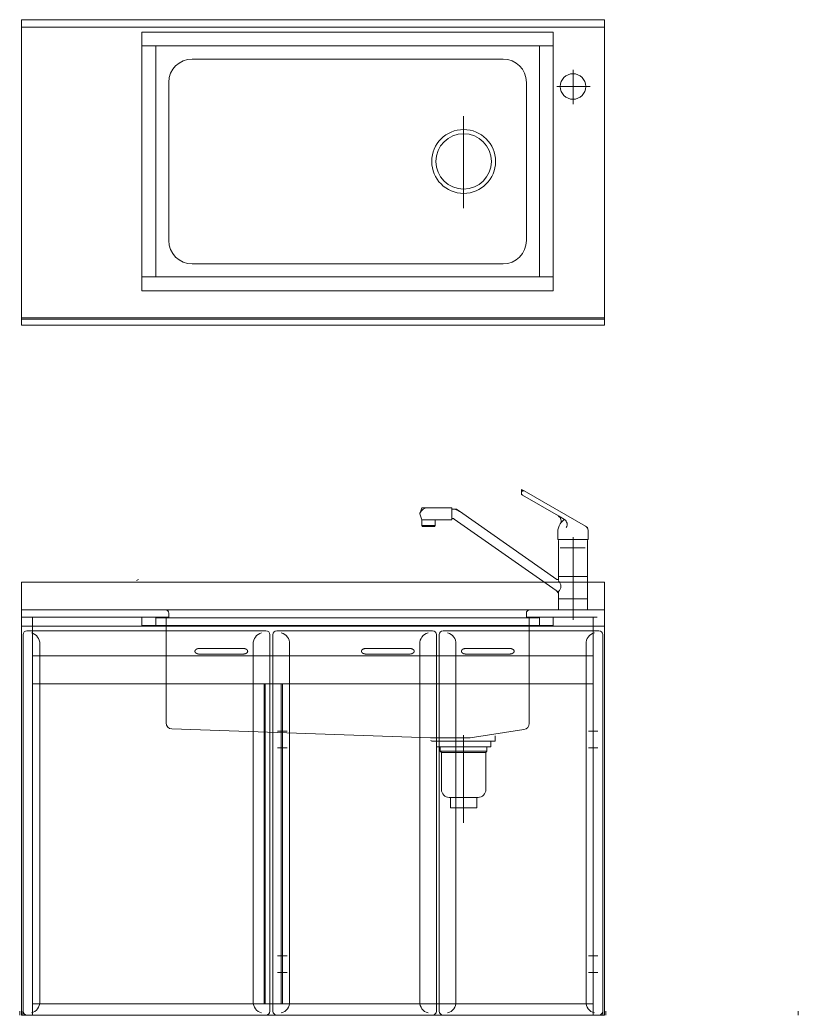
# Model space of a CAD drawing. Header units: metres. Extents: x 250.9 to 296.3, y -151.6 to -124.3.
# Drawn here: x 292.919 to 294.321, y -150.49 to -148.697 of the extents above; entities that cross this region are included whole.
import ezdxf

# ---------------------------------------------------------------- set-up
doc = ezdxf.new("R2010")
doc.units = ezdxf.units.M
doc.header["$MEASUREMENT"] = 0
doc.layers.add('A. muebles', color=152, linetype='Continuous', lineweight=15)

msp = doc.modelspace()

# ---------------------------------------------------------------- linework, layer by layer
at = {"layer": 'A. muebles'}
for p, q in [((293.9719, -148.6973), (292.9219, -148.6973)), ((292.9219, -148.6973), (292.9219, -148.7103)), ((292.9219, -148.7103), (292.9219, -149.2473)), ((292.9219, -148.7103), (293.9719, -148.7103)), ((293.9719, -148.6973), (293.9719, -149.2473)), ((293.1389, -148.7443), (293.1389, -148.7193)), ((293.1389, -148.7193), (293.8799, -148.7193)), ((293.8799, -148.7193), (293.8799, -148.7443)), ((293.1389, -149.1603), (293.1389, -148.7443)), ((293.1639, -148.7443), (293.1389, -148.7443)), ((293.1639, -148.7443), (293.1639, -149.1603)), ((293.8549, -148.7443), (293.1639, -148.7443)), ((293.8799, -148.7443), (293.8549, -148.7443)), ((293.8549, -148.7443), (293.8549, -149.1603)), ((293.8799, -149.1603), (293.8799, -148.7443)), ((293.7894, -148.7678), (293.2294, -148.7678)), ((293.9154, -148.8489), (293.9154, -148.7872)), ((293.1874, -148.8098), (293.1874, -149.0948)), ((293.8314, -149.0948), (293.8314, -148.8098)), ((293.9384, -148.8173), (293.8865, -148.8173)), ((293.9462, -148.8173), (293.9384, -148.8173)), ((293.7184, -148.8705), (293.7184, -149.0363)), ((293.2294, -149.1368), (293.7894, -149.1368)), ((293.1389, -149.1603), (293.1389, -149.1853)), ((293.1639, -149.1603), (293.1389, -149.1603)), ((293.8549, -149.1603), (293.1639, -149.1603)), ((293.8799, -149.1603), (293.8549, -149.1603)), ((293.8799, -149.1853), (293.8799, -149.1603)), ((293.1389, -149.1853), (293.8799, -149.1853)), ((292.9219, -149.2343), (293.972, -149.2343)), ((293.9711, -149.2363), (292.9219, -149.2363)), ((293.9719, -149.2473), (292.9219, -149.2473)), ((293.8229, -149.5485), (293.8229, -149.5433)), ((293.8229, -149.5433), (293.8274, -149.5459)), ((293.8229, -149.5508), (293.8229, -149.5485)), ((293.8229, -149.5525), (293.8229, -149.5508)), ((293.8244, -149.5534), (293.8229, -149.5525)), ((293.8891, -149.5911), (293.8244, -149.5534)), ((293.8274, -149.5459), (293.9378, -149.6095)), ((293.6401, -149.5856), (293.6394, -149.5873)), ((293.6398, -149.5861), (293.6394, -149.5873)), ((293.6394, -149.5873), (293.6401, -149.589)), ((293.6434, -149.5763), (293.6401, -149.5856)), ((293.6401, -149.589), (293.6434, -149.5983)), ((293.6539, -149.5763), (293.6434, -149.5763)), ((293.6974, -149.5763), (293.6539, -149.5763)), ((293.6974, -149.5983), (293.6974, -149.5763)), ((293.6986, -149.5788), (293.6974, -149.5788)), ((293.7056, -149.5788), (293.6986, -149.5788)), ((293.7112, -149.5827), (293.7056, -149.5788)), ((293.8863, -149.7053), (293.7112, -149.5827)), ((293.6434, -149.5983), (293.6974, -149.5983)), ((293.6434, -149.5983), (293.6434, -149.6083)), ((293.6674, -149.6083), (293.6674, -149.5983)), ((293.6974, -149.5958), (293.6986, -149.5958)), ((293.6986, -149.5958), (293.7002, -149.5958)), ((293.7002, -149.5958), (293.7015, -149.5967)), ((293.7015, -149.5967), (293.8852, -149.7253)), ((293.9, -149.5975), (293.8891, -149.5911)), ((293.6434, -149.6083), (293.6674, -149.6083)), ((293.6434, -149.6083), (293.6444, -149.6103)), ((293.6444, -149.6103), (293.6664, -149.6103)), ((293.6664, -149.6103), (293.6674, -149.6083)), ((293.8879, -149.6333), (293.8879, -149.6203)), ((293.9378, -149.6095), (293.9415, -149.6116)), ((293.9429, -149.6203), (293.9429, -149.6333)), ((293.8879, -149.6333), (293.8909, -149.6333)), ((293.8894, -149.6383), (293.8894, -149.7037)), ((293.9429, -149.6333), (293.8909, -149.6333)), ((293.9154, -149.6291), (293.9154, -149.7781)), ((293.9414, -149.7603), (293.9414, -149.6383)), ((293.892, -149.6483), (293.9374, -149.6483)), ((292.9219, -149.7103), (292.9219, -149.7733)), ((293.1551, -149.7103), (292.9219, -149.7103)), ((293.1326, -149.7053), (293.1294, -149.7075)), ((293.8638, -149.7103), (293.1551, -149.7103)), ((293.9414, -149.7103), (293.8638, -149.7103)), ((293.9414, -149.7003), (293.8894, -149.7003)), ((293.8894, -149.7037), (293.8894, -149.7075)), ((293.9414, -149.7103), (293.9719, -149.7103)), ((293.9719, -149.7103), (293.9719, -149.7733)), ((293.8852, -149.7253), (293.8894, -149.7283)), ((293.8894, -149.7335), (293.8894, -149.7283)), ((293.8894, -149.7603), (293.8894, -149.7335)), ((293.9414, -149.7403), (293.8894, -149.7403)), ((293.9719, -149.7603), (292.9219, -149.7603)), ((293.1874, -149.7733), (293.1874, -149.7663)), ((293.8314, -149.7733), (293.8314, -149.7663)), ((292.9219, -149.7898), (292.9219, -149.7733)), ((292.9219, -149.7898), (292.9219, -149.7733)), ((292.9219, -149.7898), (292.9219, -149.7733)), ((292.9219, -149.7733), (292.9219, -149.7898)), ((292.9219, -149.7898), (292.9219, -149.7733)), ((292.9419, -149.7733), (292.9219, -149.7733)), ((292.9219, -149.7898), (292.9219, -149.7733)), ((292.9219, -149.7733), (292.9219, -149.7898)), ((292.9219, -150.4903), (292.9219, -149.7747)), ((292.9219, -150.4903), (292.9219, -149.7747)), ((292.9219, -150.4903), (292.9219, -149.7747)), ((292.9219, -150.4903), (292.9219, -149.7747)), ((292.9419, -149.7733), (293.1654, -149.7733)), ((292.9419, -149.7908), (292.9419, -149.7733)), ((293.1389, -149.7733), (293.1389, -149.7883)), ((293.1639, -149.7883), (293.1639, -149.7733)), ((293.1654, -149.7733), (293.1874, -149.7733)), ((293.1654, -149.7743), (293.1654, -149.7733)), ((293.1654, -149.7743), (293.8374, -149.7743)), ((293.1824, -149.9637), (293.1824, -149.7753)), ((293.8326, -149.7731), (293.9589, -149.7731)), ((293.8364, -149.7753), (293.8364, -149.9648)), ((293.8534, -149.7743), (293.8374, -149.7743)), ((293.8534, -149.7733), (293.8534, -149.7743)), ((293.8549, -149.7733), (293.8549, -149.7883)), ((293.8769, -149.7733), (293.8782, -149.7733)), ((293.8769, -149.7733), (293.8782, -149.7733)), ((293.8799, -149.7883), (293.8799, -149.7733)), ((293.9519, -149.7976), (293.9519, -149.7731)), ((293.9719, -149.7898), (293.9719, -149.7733)), ((293.9719, -149.7898), (293.9719, -149.7733)), ((293.9719, -149.7898), (293.9719, -149.7733)), ((293.9719, -149.7733), (293.9719, -149.7898)), ((292.9219, -150.4903), (292.9219, -149.7898)), ((292.9219, -149.7898), (292.9219, -150.4903)), ((292.9219, -150.4903), (292.9219, -149.7898)), ((292.9219, -150.4903), (292.9219, -149.7898)), ((292.9219, -149.7898), (292.9219, -150.4903)), ((292.9219, -150.4903), (292.9219, -149.7898)), ((292.9219, -150.4903), (292.9219, -149.7898)), ((292.9219, -149.8207), (292.9219, -149.7898)), ((292.9219, -150.4903), (292.9219, -149.7898)), ((292.9219, -149.7898), (292.9219, -150.4903)), ((292.9219, -150.4903), (292.9219, -149.7898)), ((292.9219, -150.4903), (292.9219, -149.7898)), ((292.9219, -149.8207), (292.9219, -149.7898)), ((292.9349, -149.7898), (292.9219, -149.7898)), ((292.9219, -149.7898), (292.9219, -150.4903)), ((292.9219, -150.4903), (292.9219, -149.7898)), ((292.9219, -150.4903), (292.9219, -149.7898)), ((292.9219, -149.7898), (292.9219, -150.4903)), ((292.9219, -150.4903), (292.9219, -149.7898)), ((292.9219, -150.4903), (292.9219, -149.7898)), ((292.9219, -149.8207), (292.9219, -149.7898)), ((292.9219, -150.4903), (292.9219, -149.7898)), ((292.9219, -149.7898), (292.9219, -150.4903)), ((292.9219, -150.4903), (292.9219, -149.7898)), ((292.9219, -150.4903), (292.9219, -149.7898)), ((292.9219, -149.8207), (292.9219, -149.7898)), ((292.9219, -150.4903), (292.9219, -149.8003)), ((292.9219, -150.4903), (292.9219, -149.8003)), ((292.9219, -150.4903), (292.9219, -149.8003)), ((292.9219, -150.4903), (292.9219, -149.8003)), ((292.9219, -150.4903), (292.9219, -149.8003)), ((292.9249, -150.4833), (292.9249, -149.8048)), ((293.3624, -149.7978), (292.9319, -149.7978)), ((293.9519, -149.7898), (292.9349, -149.7898)), ((292.9419, -149.7978), (292.9419, -149.7908)), ((292.9419, -149.8943), (292.9419, -149.7978)), ((293.1389, -149.7883), (293.1639, -149.7883)), ((293.1639, -149.7883), (293.8549, -149.7883)), ((293.3694, -150.4833), (293.3694, -149.8048)), ((293.3749, -150.4833), (293.3749, -149.8048)), ((293.6624, -149.7978), (293.3819, -149.7978)), ((293.6694, -150.4833), (293.6694, -149.8048)), ((293.6744, -150.4833), (293.6744, -149.8048)), ((293.9619, -149.7978), (293.6814, -149.7978)), ((293.8549, -149.7883), (293.8799, -149.7883)), ((293.8964, -149.7898), (293.9464, -149.7898)), ((293.8964, -149.7898), (293.9464, -149.7898)), ((293.9519, -149.7898), (293.9719, -149.7898)), ((293.9519, -149.7898), (293.9519, -149.7978)), ((293.9519, -149.8941), (293.9519, -149.7976)), ((293.9689, -150.4833), (293.9689, -149.8048)), ((293.9719, -149.7898), (293.9719, -150.4903)), ((293.9719, -149.7898), (293.9719, -150.4903)), ((293.9719, -150.4903), (293.9719, -149.7898)), ((293.9719, -150.4903), (293.9719, -149.7898)), ((293.9719, -150.4903), (293.9719, -149.7898)), ((293.9719, -149.7898), (293.9719, -150.4903)), ((293.9719, -150.4903), (293.9719, -149.7898)), ((293.9719, -149.8207), (293.9719, -149.7898)), ((293.9719, -150.4903), (293.9719, -149.7898)), ((293.9719, -149.7898), (293.9719, -150.4903)), ((293.9719, -150.4903), (293.9719, -149.7898)), ((293.9719, -150.4903), (293.9719, -149.7898)), ((293.9719, -149.8207), (293.9719, -149.7898)), ((293.9719, -150.4903), (293.9719, -149.8003)), ((293.9719, -150.4903), (293.9719, -149.8003)), ((292.9549, -150.4663), (292.9549, -149.8218)), ((293.3394, -150.4663), (293.3394, -149.8218)), ((293.3394, -149.8218), (293.3394, -150.4663)), ((293.4049, -150.4663), (293.4049, -149.8218)), ((293.6394, -150.4663), (293.6394, -149.8218)), ((293.7044, -150.4663), (293.7044, -149.8218)), ((293.9389, -149.8218), (293.9389, -150.4663)), ((293.2424, -149.8298), (293.3214, -149.8298)), ((293.2424, -149.8398), (293.3214, -149.8398)), ((293.5424, -149.8298), (293.6214, -149.8298)), ((293.5424, -149.8398), (293.6214, -149.8398)), ((293.7224, -149.8298), (293.8014, -149.8298)), ((293.7224, -149.8398), (293.8014, -149.8398)), ((292.9419, -149.8433), (293.9519, -149.8433)), ((292.9419, -149.8933), (293.3569, -149.8933)), ((292.9419, -149.8943), (292.9419, -150.4703)), ((293.3569, -149.8933), (293.3899, -149.8933)), ((293.3589, -149.8933), (293.3589, -150.4703)), ((293.3609, -150.4703), (293.3609, -149.8933)), ((293.3899, -149.8933), (293.3919, -149.8933)), ((293.3899, -150.4703), (293.3899, -149.8933)), ((293.3919, -150.4703), (293.3919, -149.8933)), ((293.3919, -149.8933), (293.9519, -149.8933)), ((293.9519, -149.8941), (293.9519, -150.4701)), ((293.193, -149.9747), (293.6585, -149.9909)), ((293.3833, -149.9788), (293.4004, -149.9788)), ((293.8271, -149.9756), (293.7303, -149.9907)), ((293.9433, -149.9788), (293.9604, -149.9788)), ((293.3594, -149.9919), (293.3594, -149.995)), ((293.7294, -149.9908), (293.6596, -149.9908)), ((293.7184, -149.997), (293.6614, -149.997)), ((293.6694, -150.007), (293.6694, -149.997)), ((293.7184, -149.9861), (293.7184, -150.1441)), ((293.7184, -149.997), (293.7754, -149.997)), ((293.7674, -150.007), (293.7674, -149.997)), ((293.7754, -149.997), (293.7754, -149.987)), ((293.3833, -150.0088), (293.4004, -150.0088)), ((293.6749, -150.007), (293.6694, -150.007)), ((293.6749, -150.007), (293.7619, -150.007)), ((293.6764, -150.007), (293.6764, -150.015)), ((293.6764, -150.015), (293.7604, -150.015)), ((293.6764, -150.015), (293.6784, -150.017)), ((293.6784, -150.017), (293.7584, -150.017)), ((293.6784, -150.084), (293.6784, -150.017)), ((293.7584, -150.017), (293.7604, -150.015)), ((293.7584, -150.084), (293.7584, -150.017)), ((293.7604, -150.015), (293.7604, -150.007)), ((293.7619, -150.007), (293.7674, -150.007)), ((293.9433, -150.0088), (293.9604, -150.0088)), ((293.6947, -150.098), (293.6924, -150.098)), ((293.6947, -150.098), (293.7421, -150.098)), ((293.6947, -150.117), (293.6947, -150.098)), ((293.7421, -150.098), (293.7444, -150.098)), ((293.7421, -150.117), (293.7421, -150.098)), ((293.6947, -150.117), (293.7421, -150.117)), ((293.3833, -150.3838), (293.4004, -150.3838)), ((293.9433, -150.3838), (293.9604, -150.3838)), ((293.3833, -150.4138), (293.4004, -150.4138)), ((293.9433, -150.4138), (293.9604, -150.4138)), ((292.9192, -150.4903), (292.9192, -150.4833)), ((292.9192, -150.4903), (292.9192, -150.4833)), ((292.9192, -150.4903), (292.9192, -150.4833)), ((292.9192, -150.4903), (292.9192, -150.4833)), ((292.9247, -150.4833), (292.9247, -150.4903)), ((292.9247, -150.4833), (292.9247, -150.4903)), ((292.9419, -150.4703), (293.3569, -150.4703)), ((292.9419, -150.4703), (292.9419, -150.4903)), ((293.3569, -150.4703), (293.3899, -150.4703)), ((293.3899, -150.4703), (293.3919, -150.4703)), ((293.3919, -150.4703), (293.9519, -150.4703)), ((293.9519, -150.4903), (293.9519, -150.4703)), ((293.9692, -150.4903), (293.9692, -150.4833)), ((293.9747, -150.4833), (293.9747, -150.4903)), ((294.3208, -150.4903), (294.3208, -150.4833)), ((292.9219, -150.4903), (292.9319, -150.4903)), ((292.9419, -150.4903), (292.9319, -150.4903)), ((293.6744, -150.4903), (292.9419, -150.4903)), ((293.9519, -150.4903), (293.6694, -150.4903)), ((293.9519, -150.4903), (293.6814, -150.4903)), ((293.9719, -150.4903), (293.9519, -150.4903)), ((293.9519, -150.4903), (293.9619, -150.4903)), ((293.9519, -150.4903), (293.9719, -150.4903)), ((293.9689, -150.4903), (293.9719, -150.4903))]:
    msp.add_line(p, q, dxfattribs=at)
for centre, radius in [((293.9154, -148.8173), 0.023), ((293.7184, -148.9523), 0.0575), ((293.7184, -148.9523), 0.05)]:
    msp.add_circle(centre, radius, dxfattribs=at)
for centre, radius, start, end in [((293.2294, -148.8098), 0.042, 90, 180), ((293.7894, -148.8098), 0.042, 0, 90), ((293.2294, -149.0948), 0.042, 180, 270), ((293.7894, -149.0948), 0.042, 270, 0), ((293.8259, -149.5485), 0.003, 60.0374, 180), ((293.8259, -149.5508), 0.003, 180, 239.7033), ((293.6539, -149.5913), 0.015, 90, 160.0169), ((293.6448, -149.5873), 0.005, 160.0169, 199.9831), ((293.6986, -149.6008), 0.022, 55, 90), ((293.6986, -149.6008), 0.005, 55, 90), ((293.9154, -149.6203), 0.0275, 146.8854, 180), ((293.884, -149.5998), 0.01, 326.8854, 59.7033), ((293.9154, -149.6203), 0.0275, 124.1929, 146.8854), ((293.8949, -149.6062), 0.01, 326.8854, 59.7033), ((293.9328, -149.6181), 0.01, 6.9535, 60.0374), ((293.9154, -149.6203), 0.0275, 6.9535, 18.2708), ((293.9154, -149.6203), 0.0275, 0, 6.9535), ((293.9154, -149.6383), 0.026, 168.9125, 180), ((293.9154, -149.6383), 0.026, 0, 11.0865), ((293.8874, -149.7037), 0.002, 235, 0), ((293.8805, -149.7178), 0.013, 313.783, 46.217), ((293.8794, -149.7335), 0.01, 0, 55), ((293.1814, -149.7663), 0.006, 0, 90), ((293.8374, -149.7663), 0.006, 90, 180), ((293.1814, -149.7753), 0.001, 0, 90), ((293.8374, -149.7753), 0.001, 90, 180), ((292.9319, -149.8048), 0.007, 90, 180), ((292.935, -149.8212), 0.02, 358.1047, 75.6351), ((293.3594, -149.8212), 0.02, 104.3649, 181.8953), ((293.3624, -149.8048), 0.007, 0, 90), ((293.3819, -149.8048), 0.007, 90, 180), ((293.385, -149.8212), 0.02, 358.1047, 75.6351), ((293.6594, -149.8212), 0.02, 104.3649, 181.8953), ((293.6624, -149.8048), 0.007, 0, 90), ((293.6814, -149.8048), 0.007, 90, 180), ((293.6845, -149.8212), 0.02, 358.1047, 75.6351), ((293.9589, -149.8212), 0.02, 104.3649, 181.8953), ((293.9619, -149.8048), 0.007, 0, 90), ((293.238, -149.8349), 0.00355, 169.2276, 176.3337), ((293.2369, -149.8348), 0.00248, 176.3337, 180.4016), ((293.2375, -149.8348), 0.0031, 180.0043, 184.8762), ((293.2376, -149.8348), 0.00322, 184.8762, 191.144), ((293.2374, -149.8348), 0.00294, 162.2957, 169.2276), ((293.2377, -149.8348), 0.0033, 191.144, 198.9148), ((293.2373, -149.8347), 0.00285, 156.2904, 159.9859), ((293.2389, -149.8353), 0.00456, 159.9859, 162.2957), ((293.238, -149.8347), 0.0036, 198.9148, 201.8365), ((293.2394, -149.8356), 0.00507, 154.2156, 156.2904), ((293.238, -149.8347), 0.00355, 201.8365, 204.8009), ((293.2383, -149.8346), 0.00391, 204.8009, 207.4949), ((293.2375, -149.8347), 0.00303, 150.7394, 154.2156), ((293.2382, -149.8346), 0.00382, 207.4949, 210.249), ((293.2397, -149.8359), 0.00554, 148.7675, 150.7394), ((293.2385, -149.8344), 0.00421, 210.249, 212.9371), ((293.2378, -149.8347), 0.00328, 145.3183, 148.7675), ((293.2385, -149.8344), 0.00419, 212.9371, 215.6392), ((293.2402, -149.8364), 0.00625, 143.5086, 145.3183), ((293.2389, -149.8341), 0.00466, 215.6392, 218.066), ((293.238, -149.8348), 0.00355, 140.3174, 143.5086), ((293.2389, -149.8342), 0.00462, 218.066, 220.5145), ((293.2409, -149.8372), 0.00725, 138.7563, 140.3174), ((293.2383, -149.8349), 0.00387, 135.7052, 138.7563), ((293.2393, -149.8338), 0.00518, 220.5145, 222.6983), ((293.2393, -149.8339), 0.0051, 222.6983, 225.1094), ((293.2413, -149.8379), 0.00805, 134.1771, 135.7052), ((293.2387, -149.8351), 0.00421, 131.2527, 134.1771), ((293.2397, -149.8334), 0.00571, 225.1094, 227.2623), ((293.2396, -149.8335), 0.00562, 227.2623, 229.4512), ((293.2421, -149.839), 0.00941, 129.9449, 131.2527), ((293.239, -149.8353), 0.00454, 127.2354, 129.9449), ((293.2401, -149.8329), 0.00636, 229.4512, 231.3863), ((293.24, -149.833), 0.00622, 231.3863, 233.3637), ((293.2428, -149.8403), 0.0109, 126.0564, 127.2354), ((293.2405, -149.8324), 0.00705, 233.3637, 235.2562), ((293.2393, -149.8356), 0.00498, 123.3768, 126.0564), ((293.2404, -149.8326), 0.00681, 235.2562, 237.2153), ((293.2433, -149.8416), 0.0123, 122.2893, 123.3768), ((293.2409, -149.8318), 0.00774, 237.2153, 238.9394), ((293.2396, -149.8358), 0.00531, 119.7768, 122.2893), ((293.2407, -149.8321), 0.00744, 238.9394, 240.7328), ((293.2442, -149.8437), 0.0144, 118.8533, 119.7768), ((293.2413, -149.8311), 0.00854, 240.7328, 242.2949), ((293.24, -149.8361), 0.00573, 116.442, 118.8533), ((293.2411, -149.8314), 0.00814, 242.2949, 244.0521), ((293.2445, -149.8452), 0.0159, 115.5415, 116.442), ((293.2415, -149.8305), 0.00922, 244.0521, 245.6038), ((293.2402, -149.8363), 0.00609, 113.1929, 115.5415), ((293.2413, -149.8309), 0.00873, 245.6038, 247.242), ((293.245, -149.8475), 0.0183, 112.4105, 113.1929), ((293.2418, -149.8298), 0.00997, 247.242, 248.6765), ((293.2405, -149.8365), 0.0064, 110.1778, 112.4105), ((293.2416, -149.8303), 0.00939, 248.6765, 250.2), ((293.2455, -149.85), 0.0207, 109.4685, 110.1778), ((293.242, -149.8292), 0.0106, 250.2, 252.3417), ((293.2411, -149.8377), 0.0077, 106.5271, 109.4685), ((293.2419, -149.8294), 0.0103, 252.3417, 254.5296), ((293.2438, -149.8466), 0.017, 105.1972, 106.5271), ((293.2423, -149.8283), 0.0115, 254.5296, 256.498), ((293.2415, -149.8381), 0.00817, 102.4273, 105.1972), ((293.2422, -149.8286), 0.0112, 256.498, 258.5704), ((293.2432, -149.8461), 0.0164, 100.5124, 102.4273), ((293.2424, -149.8276), 0.0122, 258.5704, 261.1432), ((293.2419, -149.8392), 0.00935, 97.1645, 100.5124), ((293.2424, -149.8278), 0.012, 261.1432, 263.747), ((293.2425, -149.8439), 0.0141, 90.9665, 97.1645), ((293.2424, -149.8271), 0.0128, 263.747, 269.9322), ((293.2424, -149.8271), 0.0128, 269.9322, 270.6189), ((293.3214, -149.8426), 0.0128, 83.747, 90.6189), ((293.3213, -149.8257), 0.0141, 270.9665, 277.1645), ((293.3215, -149.8419), 0.012, 81.1432, 83.747), ((293.3219, -149.8304), 0.00935, 277.1645, 280.5124), ((293.3215, -149.842), 0.0122, 78.5704, 81.1432), ((293.3206, -149.8235), 0.0164, 280.5124, 282.4273), ((293.3217, -149.841), 0.0112, 76.498, 78.5704), ((293.3224, -149.8315), 0.00817, 282.4273, 285.1972), ((293.3216, -149.8413), 0.0115, 74.5296, 76.498), ((293.3201, -149.823), 0.017, 285.1972, 286.5271), ((293.3219, -149.8402), 0.0103, 72.3417, 74.5296), ((293.3227, -149.8319), 0.0077, 286.5271, 289.4685), ((293.3218, -149.8404), 0.0106, 70.2, 72.3417), ((293.3184, -149.8197), 0.0207, 289.4685, 290.1778), ((293.3223, -149.8393), 0.00939, 68.6765, 70.2), ((293.3233, -149.8331), 0.0064, 290.1778, 292.4105), ((293.322, -149.8399), 0.00997, 67.242, 68.6765), ((293.3188, -149.8221), 0.0183, 292.4105, 293.1929), ((293.3225, -149.8387), 0.00873, 65.6038, 67.242), ((293.3236, -149.8333), 0.00609, 293.1929, 295.5415), ((293.3223, -149.8392), 0.00922, 64.0521, 65.6038), ((293.3194, -149.8245), 0.0159, 295.5415, 296.442), ((293.3228, -149.8382), 0.00814, 62.2949, 64.0521), ((293.3239, -149.8336), 0.00573, 296.442, 298.8533), ((293.3226, -149.8386), 0.00854, 60.7328, 62.2949), ((293.3197, -149.8259), 0.0144, 298.8533, 299.7768), ((293.3231, -149.8376), 0.00744, 58.9394, 60.7328), ((293.3242, -149.8339), 0.00531, 299.7768, 302.2893), ((293.323, -149.8378), 0.00774, 57.2153, 58.9394), ((293.3205, -149.828), 0.0123, 302.2893, 303.3768), ((293.3235, -149.8371), 0.00681, 55.2562, 57.2153), ((293.3245, -149.8341), 0.00498, 303.3768, 306.0564), ((293.3234, -149.8373), 0.00705, 53.3637, 55.2562), ((293.3211, -149.8293), 0.0109, 306.0564, 307.2354), ((293.3238, -149.8366), 0.00622, 51.3863, 53.3637), ((293.3249, -149.8344), 0.00454, 307.2354, 309.9449), ((293.3238, -149.8367), 0.00636, 49.4512, 51.3863), ((293.3218, -149.8306), 0.00941, 309.9449, 311.2527), ((293.3242, -149.8361), 0.00562, 47.2623, 49.4512), ((293.3252, -149.8345), 0.00421, 311.2527, 314.1771), ((293.3242, -149.8362), 0.00571, 45.1094, 47.2623), ((293.3225, -149.8318), 0.00805, 314.1771, 315.7052), ((293.3246, -149.8358), 0.0051, 42.6983, 45.1094), ((293.3255, -149.8347), 0.00387, 315.7052, 318.7563), ((293.3246, -149.8358), 0.00518, 40.5145, 42.6983), ((293.323, -149.8325), 0.00725, 318.7563, 320.3174), ((293.325, -149.8355), 0.00462, 38.066, 40.5145), ((293.3249, -149.8355), 0.00466, 35.6392, 38.066), ((293.3258, -149.8348), 0.00355, 320.3174, 323.5086), ((293.3253, -149.8352), 0.00419, 32.9371, 35.6392), ((293.3236, -149.8332), 0.00625, 323.5086, 325.3183), ((293.3253, -149.8352), 0.00421, 30.249, 32.9371), ((293.3261, -149.8349), 0.00328, 325.3183, 328.7675), ((293.3256, -149.835), 0.00382, 27.4949, 30.249), ((293.3242, -149.8337), 0.00554, 328.7675, 330.7394), ((293.3256, -149.8351), 0.00391, 24.8009, 27.4949), ((293.3264, -149.835), 0.00303, 330.7394, 334.2156), ((293.3259, -149.8349), 0.00355, 21.8365, 24.8009), ((293.3245, -149.8341), 0.00507, 334.2156, 336.2904), ((293.3258, -149.8349), 0.0036, 18.9148, 21.8365), ((293.3249, -149.8344), 0.00456, 339.9859, 342.2957), ((293.3265, -149.835), 0.00285, 336.2904, 339.9859), ((293.3261, -149.8348), 0.0033, 11.144, 18.9148), ((293.3265, -149.8349), 0.00294, 342.2957, 349.2276), ((293.3262, -149.8348), 0.00322, 4.8762, 11.144), ((293.3263, -149.8348), 0.0031, 0.0043, 4.8762), ((293.327, -149.8348), 0.00248, 356.3337, 0.4016), ((293.3259, -149.8348), 0.00355, 349.2276, 356.3337), ((293.5373, -149.8348), 0.00294, 162.2957, 169.2276), ((293.5379, -149.8349), 0.00355, 169.2276, 176.3337), ((293.5368, -149.8348), 0.00248, 176.3337, 180.4016), ((293.5375, -149.8348), 0.0031, 180.0043, 184.8762), ((293.5376, -149.8348), 0.00322, 184.8762, 191.144), ((293.5377, -149.8348), 0.0033, 191.144, 198.9148), ((293.5389, -149.8353), 0.00456, 159.9859, 162.2957), ((293.538, -149.8347), 0.0036, 198.9148, 201.8365), ((293.5393, -149.8356), 0.00507, 154.2156, 156.2904), ((293.5373, -149.8347), 0.00285, 156.2904, 159.9859), ((293.5379, -149.8347), 0.00355, 201.8365, 204.8009), ((293.5374, -149.8347), 0.00303, 150.7394, 154.2156), ((293.5382, -149.8346), 0.00391, 204.8009, 207.4949), ((293.5396, -149.8359), 0.00554, 148.7675, 150.7394), ((293.5382, -149.8346), 0.00382, 207.4949, 210.249), ((293.5377, -149.8347), 0.00328, 145.3183, 148.7675), ((293.5385, -149.8344), 0.00421, 210.249, 212.9371), ((293.5402, -149.8364), 0.00625, 143.5086, 145.3183), ((293.5385, -149.8344), 0.00419, 212.9371, 215.6392), ((293.538, -149.8348), 0.00355, 140.3174, 143.5086), ((293.5389, -149.8341), 0.00466, 215.6392, 218.066), ((293.5408, -149.8372), 0.00725, 138.7563, 140.3174), ((293.5388, -149.8342), 0.00462, 218.066, 220.5145), ((293.5393, -149.8338), 0.00518, 220.5145, 222.6983), ((293.5383, -149.8349), 0.00387, 135.7052, 138.7563), ((293.5392, -149.8339), 0.0051, 222.6983, 225.1094), ((293.5413, -149.8379), 0.00805, 134.1771, 135.7052), ((293.5396, -149.8334), 0.00571, 225.1094, 227.2623), ((293.5386, -149.8351), 0.00421, 131.2527, 134.1771), ((293.5396, -149.8335), 0.00562, 227.2623, 229.4512), ((293.542, -149.839), 0.00941, 129.9449, 131.2527), ((293.54, -149.8329), 0.00636, 229.4512, 231.3863), ((293.5389, -149.8353), 0.00454, 127.2354, 129.9449), ((293.54, -149.833), 0.00622, 231.3863, 233.3637), ((293.5427, -149.8403), 0.0109, 126.0564, 127.2354), ((293.5404, -149.8324), 0.00705, 233.3637, 235.2562), ((293.5393, -149.8356), 0.00498, 123.3768, 126.0564), ((293.5403, -149.8326), 0.00681, 235.2562, 237.2153), ((293.5433, -149.8416), 0.0123, 122.2893, 123.3768), ((293.5408, -149.8318), 0.00774, 237.2153, 238.9394), ((293.5396, -149.8358), 0.00531, 119.7768, 122.2893), ((293.5407, -149.8321), 0.00744, 238.9394, 240.7328), ((293.5441, -149.8437), 0.0144, 118.8533, 119.7768), ((293.5412, -149.8311), 0.00854, 240.7328, 242.2949), ((293.5399, -149.8361), 0.00573, 116.442, 118.8533), ((293.541, -149.8314), 0.00814, 242.2949, 244.0521), ((293.5444, -149.8452), 0.0159, 115.5415, 116.442), ((293.5415, -149.8305), 0.00922, 244.0521, 245.6038), ((293.5402, -149.8363), 0.00609, 113.1929, 115.5415), ((293.5413, -149.8309), 0.00873, 245.6038, 247.242), ((293.545, -149.8475), 0.0183, 112.4105, 113.1929), ((293.5418, -149.8298), 0.00997, 247.242, 248.6765), ((293.5405, -149.8365), 0.0064, 110.1778, 112.4105), ((293.5416, -149.8303), 0.00939, 248.6765, 250.2), ((293.5454, -149.85), 0.0207, 109.4685, 110.1778), ((293.542, -149.8292), 0.0106, 250.2, 252.3417), ((293.5411, -149.8377), 0.0077, 106.5271, 109.4685), ((293.5419, -149.8294), 0.0103, 252.3417, 254.5296), ((293.5437, -149.8466), 0.017, 105.1972, 106.5271), ((293.5422, -149.8283), 0.0115, 254.5296, 256.498), ((293.5414, -149.8381), 0.00817, 102.4273, 105.1972), ((293.5421, -149.8286), 0.0112, 256.498, 258.5704), ((293.5432, -149.8461), 0.0164, 100.5124, 102.4273), ((293.5423, -149.8276), 0.0122, 258.5704, 261.1432), ((293.5419, -149.8392), 0.00935, 97.1645, 100.5124), ((293.5423, -149.8278), 0.012, 261.1432, 263.747), ((293.5425, -149.8439), 0.0141, 90.9665, 97.1645), ((293.5424, -149.8271), 0.0128, 263.747, 269.9322), ((293.5424, -149.8271), 0.0128, 269.9322, 270.6189), ((293.6214, -149.8426), 0.0128, 83.747, 90.6189), ((293.6213, -149.8257), 0.0141, 270.9665, 277.1645), ((293.6214, -149.8419), 0.012, 81.1432, 83.747), ((293.6219, -149.8304), 0.00935, 277.1645, 280.5124), ((293.6214, -149.842), 0.0122, 78.5704, 81.1432), ((293.6206, -149.8235), 0.0164, 280.5124, 282.4273), ((293.6216, -149.841), 0.0112, 76.498, 78.5704), ((293.6223, -149.8315), 0.00817, 282.4273, 285.1972), ((293.6215, -149.8413), 0.0115, 74.5296, 76.498), ((293.62, -149.823), 0.017, 285.1972, 286.5271), ((293.6219, -149.8402), 0.0103, 72.3417, 74.5296), ((293.6227, -149.8319), 0.0077, 286.5271, 289.4685), ((293.6218, -149.8404), 0.0106, 70.2, 72.3417), ((293.6183, -149.8197), 0.0207, 289.4685, 290.1778), ((293.6222, -149.8393), 0.00939, 68.6765, 70.2), ((293.6233, -149.8331), 0.0064, 290.1778, 292.4105), ((293.622, -149.8399), 0.00997, 67.242, 68.6765), ((293.6188, -149.8221), 0.0183, 292.4105, 293.1929), ((293.6225, -149.8387), 0.00873, 65.6038, 67.242), ((293.6236, -149.8333), 0.00609, 293.1929, 295.5415), ((293.6223, -149.8392), 0.00922, 64.0521, 65.6038), ((293.6193, -149.8245), 0.0159, 295.5415, 296.442), ((293.6227, -149.8382), 0.00814, 62.2949, 64.0521), ((293.6238, -149.8336), 0.00573, 296.442, 298.8533), ((293.6225, -149.8386), 0.00854, 60.7328, 62.2949), ((293.6196, -149.8259), 0.0144, 298.8533, 299.7768), ((293.6231, -149.8376), 0.00744, 58.9394, 60.7328), ((293.6242, -149.8339), 0.00531, 299.7768, 302.2893), ((293.6229, -149.8378), 0.00774, 57.2153, 58.9394), ((293.6205, -149.828), 0.0123, 302.2893, 303.3768), ((293.6234, -149.8371), 0.00681, 55.2562, 57.2153), ((293.6245, -149.8341), 0.00498, 303.3768, 306.0564), ((293.6233, -149.8373), 0.00705, 53.3637, 55.2562), ((293.621, -149.8293), 0.0109, 306.0564, 307.2354), ((293.6238, -149.8366), 0.00622, 51.3863, 53.3637), ((293.6248, -149.8344), 0.00454, 307.2354, 309.9449), ((293.6237, -149.8367), 0.00636, 49.4512, 51.3863), ((293.6242, -149.8361), 0.00562, 47.2623, 49.4512), ((293.6217, -149.8306), 0.00941, 309.9449, 311.2527), ((293.6251, -149.8345), 0.00421, 311.2527, 314.1771), ((293.6241, -149.8362), 0.00571, 45.1094, 47.2623), ((293.6245, -149.8358), 0.0051, 42.6983, 45.1094), ((293.6225, -149.8318), 0.00805, 314.1771, 315.7052), ((293.6255, -149.8347), 0.00387, 315.7052, 318.7563), ((293.6245, -149.8358), 0.00518, 40.5145, 42.6983), ((293.6249, -149.8355), 0.00462, 38.066, 40.5145), ((293.6229, -149.8325), 0.00725, 318.7563, 320.3174), ((293.6258, -149.8348), 0.00355, 320.3174, 323.5086), ((293.6249, -149.8355), 0.00466, 35.6392, 38.066), ((293.6236, -149.8332), 0.00625, 323.5086, 325.3183), ((293.6253, -149.8352), 0.00419, 32.9371, 35.6392), ((293.626, -149.8349), 0.00328, 325.3183, 328.7675), ((293.6253, -149.8352), 0.00421, 30.249, 32.9371), ((293.6241, -149.8337), 0.00554, 328.7675, 330.7394), ((293.6256, -149.835), 0.00382, 27.4949, 30.249), ((293.6263, -149.835), 0.00303, 330.7394, 334.2156), ((293.6255, -149.8351), 0.00391, 24.8009, 27.4949), ((293.6245, -149.8341), 0.00507, 334.2156, 336.2904), ((293.6258, -149.8349), 0.00355, 21.8365, 24.8009), ((293.6258, -149.8349), 0.0036, 18.9148, 21.8365), ((293.6265, -149.835), 0.00285, 336.2904, 339.9859), ((293.6261, -149.8348), 0.0033, 11.144, 18.9148), ((293.6264, -149.8349), 0.00294, 342.2957, 349.2276), ((293.6249, -149.8344), 0.00456, 339.9859, 342.2957), ((293.6262, -149.8348), 0.00322, 4.8762, 11.144), ((293.6258, -149.8348), 0.00355, 349.2276, 356.3337), ((293.6263, -149.8348), 0.0031, 0.0043, 4.8762), ((293.6269, -149.8348), 0.00248, 356.3337, 0.4016), ((293.718, -149.8349), 0.00355, 169.2276, 176.3337), ((293.7169, -149.8348), 0.00248, 176.3337, 180.4016), ((293.7175, -149.8348), 0.0031, 180.0043, 184.8762), ((293.7176, -149.8348), 0.00322, 184.8762, 191.144), ((293.7174, -149.8348), 0.00294, 162.2957, 169.2276), ((293.7177, -149.8348), 0.0033, 191.144, 198.9148), ((293.7173, -149.8347), 0.00285, 156.2904, 159.9859), ((293.7189, -149.8353), 0.00456, 159.9859, 162.2957), ((293.718, -149.8347), 0.0036, 198.9148, 201.8365), ((293.7194, -149.8356), 0.00507, 154.2156, 156.2904), ((293.718, -149.8347), 0.00355, 201.8365, 204.8009), ((293.7183, -149.8346), 0.00391, 204.8009, 207.4949), ((293.7175, -149.8347), 0.00303, 150.7394, 154.2156), ((293.7182, -149.8346), 0.00382, 207.4949, 210.249), ((293.7197, -149.8359), 0.00554, 148.7675, 150.7394), ((293.7185, -149.8344), 0.00421, 210.249, 212.9371), ((293.7178, -149.8347), 0.00328, 145.3183, 148.7675), ((293.7185, -149.8344), 0.00419, 212.9371, 215.6392), ((293.7202, -149.8364), 0.00625, 143.5086, 145.3183), ((293.7189, -149.8341), 0.00466, 215.6392, 218.066), ((293.718, -149.8348), 0.00355, 140.3174, 143.5086), ((293.7189, -149.8342), 0.00462, 218.066, 220.5145), ((293.7209, -149.8372), 0.00725, 138.7563, 140.3174), ((293.7183, -149.8349), 0.00387, 135.7052, 138.7563), ((293.7193, -149.8338), 0.00518, 220.5145, 222.6983), ((293.7193, -149.8339), 0.0051, 222.6983, 225.1094), ((293.7213, -149.8379), 0.00805, 134.1771, 135.7052), ((293.7187, -149.8351), 0.00421, 131.2527, 134.1771), ((293.7197, -149.8334), 0.00571, 225.1094, 227.2623), ((293.7196, -149.8335), 0.00562, 227.2623, 229.4512), ((293.7221, -149.839), 0.00941, 129.9449, 131.2527), ((293.719, -149.8353), 0.00454, 127.2354, 129.9449), ((293.7201, -149.8329), 0.00636, 229.4512, 231.3863), ((293.72, -149.833), 0.00622, 231.3863, 233.3637), ((293.7228, -149.8403), 0.0109, 126.0564, 127.2354), ((293.7205, -149.8324), 0.00705, 233.3637, 235.2562), ((293.7193, -149.8356), 0.00498, 123.3768, 126.0564), ((293.7204, -149.8326), 0.00681, 235.2562, 237.2153), ((293.7233, -149.8416), 0.0123, 122.2893, 123.3768), ((293.7209, -149.8318), 0.00774, 237.2153, 238.9394), ((293.7196, -149.8358), 0.00531, 119.7768, 122.2893), ((293.7207, -149.8321), 0.00744, 238.9394, 240.7328), ((293.7242, -149.8437), 0.0144, 118.8533, 119.7768), ((293.7213, -149.8311), 0.00854, 240.7328, 242.2949), ((293.72, -149.8361), 0.00573, 116.442, 118.8533), ((293.7211, -149.8314), 0.00814, 242.2949, 244.0521), ((293.7245, -149.8452), 0.0159, 115.5415, 116.442), ((293.7215, -149.8305), 0.00922, 244.0521, 245.6038), ((293.7202, -149.8363), 0.00609, 113.1929, 115.5415), ((293.7213, -149.8309), 0.00873, 245.6038, 247.242), ((293.725, -149.8475), 0.0183, 112.4105, 113.1929), ((293.7218, -149.8298), 0.00997, 247.242, 248.6765), ((293.7205, -149.8365), 0.0064, 110.1778, 112.4105), ((293.7216, -149.8303), 0.00939, 248.6765, 250.2), ((293.7255, -149.85), 0.0207, 109.4685, 110.1778), ((293.722, -149.8292), 0.0106, 250.2, 252.3417), ((293.7211, -149.8377), 0.0077, 106.5271, 109.4685), ((293.7219, -149.8294), 0.0103, 252.3417, 254.5296), ((293.7238, -149.8466), 0.017, 105.1972, 106.5271), ((293.7223, -149.8283), 0.0115, 254.5296, 256.498), ((293.7215, -149.8381), 0.00817, 102.4273, 105.1972), ((293.7222, -149.8286), 0.0112, 256.498, 258.5704), ((293.7232, -149.8461), 0.0164, 100.5124, 102.4273), ((293.7224, -149.8276), 0.0122, 258.5704, 261.1432), ((293.7219, -149.8392), 0.00935, 97.1645, 100.5124), ((293.7224, -149.8278), 0.012, 261.1432, 263.747), ((293.7225, -149.8439), 0.0141, 90.9665, 97.1645), ((293.7224, -149.8271), 0.0128, 263.747, 269.9322), ((293.7224, -149.8271), 0.0128, 269.9322, 270.6189), ((293.8014, -149.8426), 0.0128, 83.747, 90.6189), ((293.8013, -149.8257), 0.0141, 270.9665, 277.1645), ((293.8015, -149.8419), 0.012, 81.1432, 83.747), ((293.8019, -149.8304), 0.00935, 277.1645, 280.5124), ((293.8015, -149.842), 0.0122, 78.5704, 81.1432), ((293.8006, -149.8235), 0.0164, 280.5124, 282.4273), ((293.8017, -149.841), 0.0112, 76.498, 78.5704), ((293.8024, -149.8315), 0.00817, 282.4273, 285.1972), ((293.8016, -149.8413), 0.0115, 74.5296, 76.498), ((293.8001, -149.823), 0.017, 285.1972, 286.5271), ((293.8019, -149.8402), 0.0103, 72.3417, 74.5296), ((293.8027, -149.8319), 0.0077, 286.5271, 289.4685), ((293.8018, -149.8404), 0.0106, 70.2, 72.3417), ((293.7984, -149.8197), 0.0207, 289.4685, 290.1778), ((293.8023, -149.8393), 0.00939, 68.6765, 70.2), ((293.8033, -149.8331), 0.0064, 290.1778, 292.4105), ((293.802, -149.8399), 0.00997, 67.242, 68.6765), ((293.7988, -149.8221), 0.0183, 292.4105, 293.1929), ((293.8025, -149.8387), 0.00873, 65.6038, 67.242), ((293.8036, -149.8333), 0.00609, 293.1929, 295.5415), ((293.8023, -149.8392), 0.00922, 64.0521, 65.6038), ((293.7994, -149.8245), 0.0159, 295.5415, 296.442), ((293.8028, -149.8382), 0.00814, 62.2949, 64.0521), ((293.8039, -149.8336), 0.00573, 296.442, 298.8533), ((293.8026, -149.8386), 0.00854, 60.7328, 62.2949), ((293.7997, -149.8259), 0.0144, 298.8533, 299.7768), ((293.8031, -149.8376), 0.00744, 58.9394, 60.7328), ((293.8042, -149.8339), 0.00531, 299.7768, 302.2893), ((293.803, -149.8378), 0.00774, 57.2153, 58.9394), ((293.8005, -149.828), 0.0123, 302.2893, 303.3768), ((293.8035, -149.8371), 0.00681, 55.2562, 57.2153), ((293.8045, -149.8341), 0.00498, 303.3768, 306.0564), ((293.8034, -149.8373), 0.00705, 53.3637, 55.2562), ((293.8011, -149.8293), 0.0109, 306.0564, 307.2354), ((293.8038, -149.8366), 0.00622, 51.3863, 53.3637), ((293.8049, -149.8344), 0.00454, 307.2354, 309.9449), ((293.8038, -149.8367), 0.00636, 49.4512, 51.3863), ((293.8018, -149.8306), 0.00941, 309.9449, 311.2527), ((293.8042, -149.8361), 0.00562, 47.2623, 49.4512), ((293.8052, -149.8345), 0.00421, 311.2527, 314.1771), ((293.8042, -149.8362), 0.00571, 45.1094, 47.2623), ((293.8025, -149.8318), 0.00805, 314.1771, 315.7052), ((293.8046, -149.8358), 0.0051, 42.6983, 45.1094), ((293.8055, -149.8347), 0.00387, 315.7052, 318.7563), ((293.8046, -149.8358), 0.00518, 40.5145, 42.6983), ((293.803, -149.8325), 0.00725, 318.7563, 320.3174), ((293.805, -149.8355), 0.00462, 38.066, 40.5145), ((293.8049, -149.8355), 0.00466, 35.6392, 38.066), ((293.8058, -149.8348), 0.00355, 320.3174, 323.5086), ((293.8053, -149.8352), 0.00419, 32.9371, 35.6392), ((293.8036, -149.8332), 0.00625, 323.5086, 325.3183), ((293.8053, -149.8352), 0.00421, 30.249, 32.9371), ((293.8061, -149.8349), 0.00328, 325.3183, 328.7675), ((293.8056, -149.835), 0.00382, 27.4949, 30.249), ((293.8042, -149.8337), 0.00554, 328.7675, 330.7394), ((293.8056, -149.8351), 0.00391, 24.8009, 27.4949), ((293.8064, -149.835), 0.00303, 330.7394, 334.2156), ((293.8059, -149.8349), 0.00355, 21.8365, 24.8009), ((293.8045, -149.8341), 0.00507, 334.2156, 336.2904), ((293.8058, -149.8349), 0.0036, 18.9148, 21.8365), ((293.8049, -149.8344), 0.00456, 339.9859, 342.2957), ((293.8065, -149.835), 0.00285, 336.2904, 339.9859), ((293.8061, -149.8348), 0.0033, 11.144, 18.9148), ((293.8065, -149.8349), 0.00294, 342.2957, 349.2276), ((293.8062, -149.8348), 0.00322, 4.8762, 11.144), ((293.8063, -149.8348), 0.0031, 0.0043, 4.8762), ((293.807, -149.8348), 0.00248, 356.3337, 0.4016), ((293.8059, -149.8348), 0.00355, 349.2276, 356.3337), ((293.1934, -149.9637), 0.011, 180, 267.8167), ((293.8254, -149.9648), 0.011, 278.8485, 0), ((293.3604, -149.9919), 0.001, 92, 180), ((293.6614, -149.995), 0.002, 180, 270), ((293.6614, -149.995), 0.002, 180, 270), ((293.6924, -150.084), 0.014, 180, 270), ((293.7444, -150.084), 0.014, 270, 0), ((292.935, -150.467), 0.02, 284.3649, 1.8953), ((293.3594, -150.467), 0.02, 178.1047, 255.6351), ((293.385, -150.467), 0.02, 284.3649, 1.8953), ((293.6594, -150.467), 0.02, 178.1047, 255.6351), ((293.6845, -150.467), 0.02, 284.3649, 1.8953), ((293.9589, -150.467), 0.02, 178.1047, 255.6351), ((292.9319, -150.4833), 0.007, 180, 270), ((293.3624, -150.4833), 0.007, 270, 0), ((293.3819, -150.4833), 0.007, 180, 270), ((293.6624, -150.4833), 0.007, 270, 0), ((293.6814, -150.4833), 0.007, 180, 270), ((293.9619, -150.4833), 0.007, 270, 0)]:
    msp.add_arc(centre, radius, start, end, dxfattribs=at)

doc.saveas('drawing.dxf')
